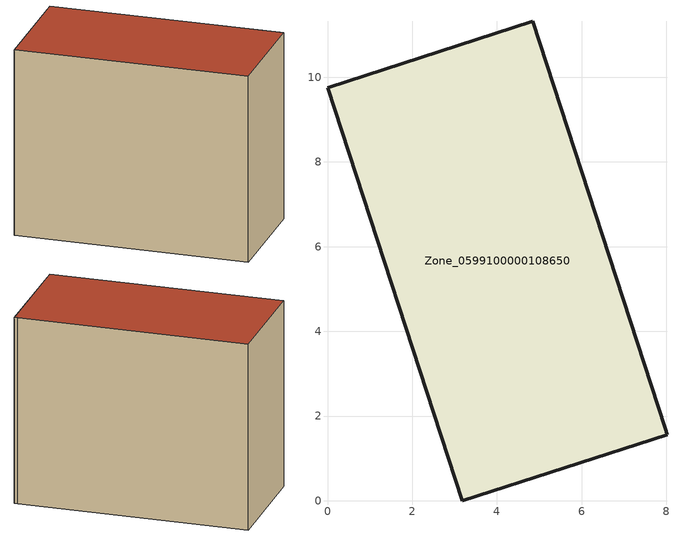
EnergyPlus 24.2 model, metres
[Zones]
Zone_0599100000108650
 floor ground (C_G): 8.01,1.56 3.18,0 0,9.75 4.85,11.32 7.97,1.72 z0
 wall outside (C_F): 7.97,1.72 4.85,11.32 0,9.75 3.18,0 8.01,1.56 7.97,1.72 z0:8.4
 roof outside (C_R): 3.18,0 8.01,1.56 7.97,1.72 4.85,11.32 0,9.75 z8.4
[BUILDING]
Pand.0599100000108650: North Axis=0; Terrain=City; Loads Convergence Tolerance Value=0.04; Temperature Convergence Tolerance Value=0.4; Solar Distribution=FullExterior; Maximum Number of Warmup Days=25; Minimum Number of Warmup Days=1
[Site:Location]
Rotterdam.The.Hague.AP_ZH_NLD Design_Conditions: Latitude=51.96; Longitude=4.45; Time Zone=1; Elevation=-4.5
[SITE:GROUNDTEMPERATURE:BUILDINGSURFACE]
18, 18, 18, 18, 18, 18, 18, 18, 18, 18, 18, 18
[MATERIAL] Thermal Absorptance=0.9; Solar Absorptance=0.7; Visible Absorptance=0.7
Name | Roughness | Thickness | Conductivity | Density | Specific Heat
G.TC.1975-1991 | MediumSmooth | 0.15 | 0.288461 | 540 | 1210
F.TC.1975-1991 | Rough | 0.3 | 0.230769 | 1920 | 840
R.TC.1975-1991 | MediumRough | 0.2 | 0.153846 | 1500 | 1000
[CONSTRUCTION]
C_G: G.TC.1975-1991
C_F: F.TC.1975-1991
C_R: R.TC.1975-1991
[ZONE]
Zone_0599100000108650: Type=1; Multiplier=1; Ceiling Height=Autocalculate; Volume=Autocalculate; Floor Area=autocalculate; Part of Total Floor Area=Yes
[ZONEINFILTRATION:DESIGNFLOWRATE]
Infil_Zone_0599100000108650: Zone or ZoneList or Space or SpaceList=Zone_0599100000108650; Schedule=AlwaysOn; Design Flow Rate Calculation Method=Flow/Area; Flow Rate per Floor Area=0.003; Constant Term Coefficient=1; Temperature Term Coefficient=0; Velocity Term Coefficient=0; Velocity Squared Term Coefficient=0
[HVACTEMPLATE:ZONE:IDEALLOADSAIRSYSTEM]
Zone_0599100000108650: Maximum Heating Supply Air Temperature=50; Minimum Cooling Supply Air Temperature=13; Maximum Heating Supply Air Humidity Ratio=0.0156; Minimum Cooling Supply Air Humidity Ratio=0.0077; Heating Limit=NoLimit; Cooling Limit=NoLimit; Dehumidification Control Type=ConstantSensibleHeatRatio; Cooling Sensible Heat Ratio=0.7; Dehumidification Setpoint=60; Humidification Control Type=None; Humidification Setpoint=30; Outdoor Air Method=None; Outdoor Air Flow Rate per Person=0.00944; Outdoor Air Flow Rate per Zone Floor Area=0; Outdoor Air Flow Rate per Zone=0; Demand Controlled Ventilation Type=None; Outdoor Air Economizer Type=NoEconomizer; Heat Recovery Type=None; Sensible Heat Recovery Effectiveness=0.7; Latent Heat Recovery Effectiveness=0.65
[ZONECONTROL:THERMOSTAT]
ThermostatControl_Zone_0599100000108650: Zone or ZoneList=Zone_0599100000108650; Control Type Schedule=DualSetpointControlType; Control 1=Thermostat_Zone_0599100000108650; Temperature Difference Between Cutout And Setpoint=0
[THERMOSTATSETPOINT:DUALSETPOINT]
Thermostat_Zone_0599100000108650: Heating Setpoint Temperature Schedule=HeatingSetpoint_Zone_0599100000108650; Cooling Setpoint Temperature Schedule=CoolingSetpoint_Zone_0599100000108650
[SCHEDULE:COMPACT]
HeatingSetpoint_Zone_0599100000108650: Through: 12/31, For: AllDays, Until: 24:00, 21
CoolingSetpoint_Zone_0599100000108650: Through: 12/31, For: AllDays, Until: 24:00, 24
DualSetpointControlType: Through: 12/31, For: AllDays, Until: 24:00, 4
AlwaysOn: Through: 12/31, For: AllDays, Until: 24:00, 1
